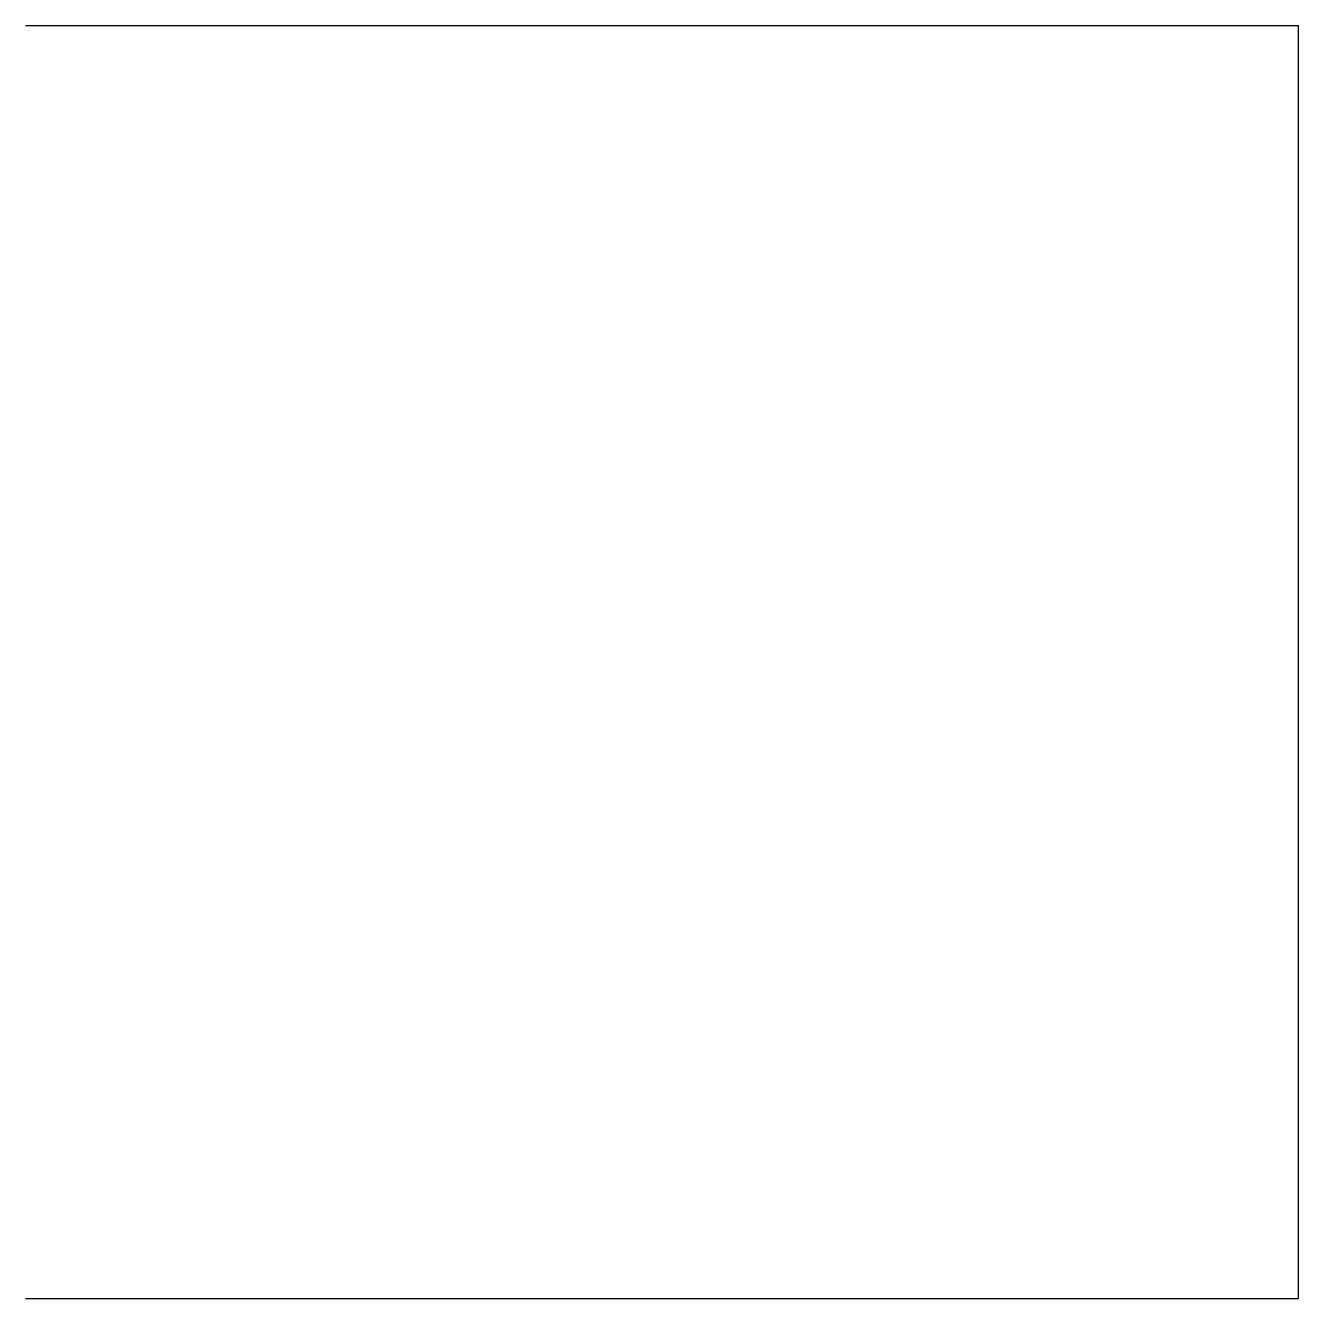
# Model space of a CAD drawing. Header units: millimetres. Extents: x 0 to 1000, y 0 to 1000.
import ezdxf

# ---------------------------------------------------------------- set-up
doc = ezdxf.new("R2010")
doc.units = ezdxf.units.MM

msp = doc.modelspace()

# ---------------------------------------------------------------- linework, layer by layer
at = {"color": 7, "linetype": 'Continuous'}
for p, q in [((0, 1000), (1000, 1000)), ((1000, 0), (1000, 1000)), ((0, 0), (1000, 0))]:
    msp.add_line(p, q, dxfattribs=at)

doc.saveas('drawing.dxf')
